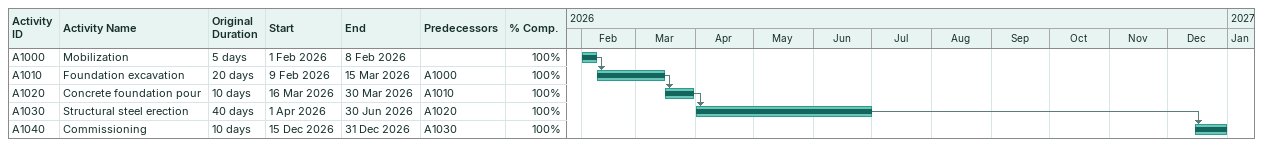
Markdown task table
| ID | Task | Original duration | Start | Finish | Predecessors | % complete |
|---|---|---|---|---|---|---|
| A1000 | Mobilization | 5d | 2026-02-01 | 2026-02-08 |  | 100 |
| A1010 | Foundation excavation | 20d | 2026-02-09 | 2026-03-15 | A1000 | 100 |
| A1020 | Concrete foundation pour | 10d | 2026-03-16 | 2026-03-30 | A1010 | 100 |
| A1030 | Structural steel erection | 40d | 2026-04-01 | 2026-06-30 | A1020 | 100 |
| A1040 | Commissioning | 10d | 2026-12-15 | 2026-12-31 | A1030 | 100 |
